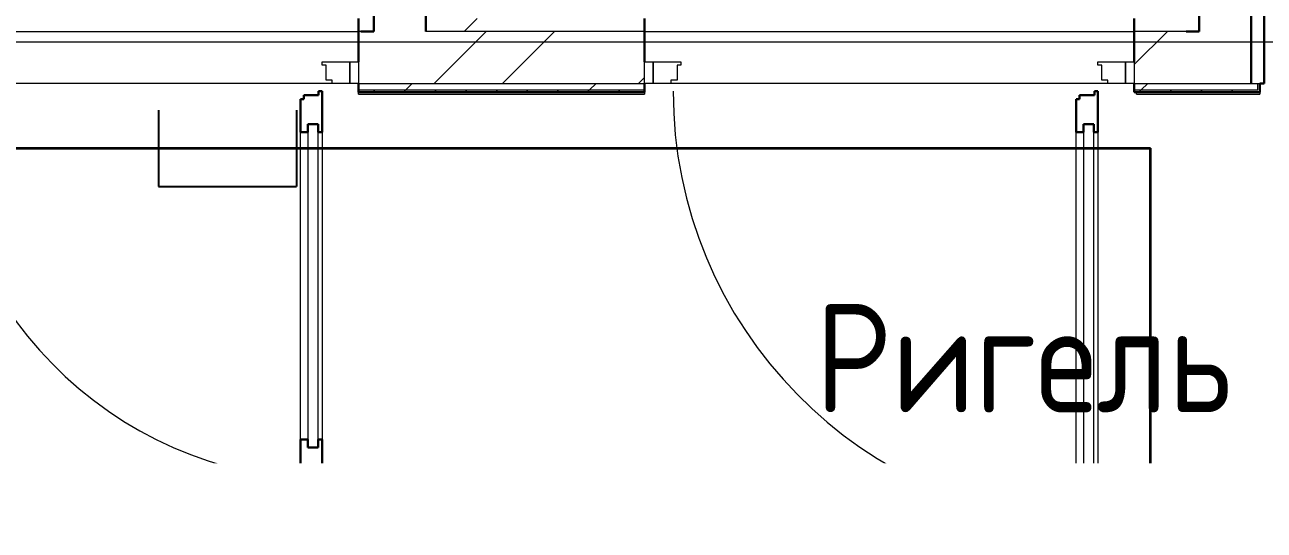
# Model space of a CAD drawing. Header units: millimetres. Extents: x -259793 to 503324, y -44556 to 93494.
# Drawn here: x 151416 to 154276, y -12862 to -11695 of the extents above; entities that cross this region are included whole.
import ezdxf
from ezdxf import colors
from ezdxf.entities.mleader import LeaderData, LeaderLine
from ezdxf.math import Vec2, Vec3

# ---------------------------------------------------------------- set-up
doc = ezdxf.new("R2010")
doc.units = ezdxf.units.MM
doc.linetypes.add('ADSK_Сверху', pattern=[450, 300, -150])
doc.layers.add('PDF _06 ТВ кабель эфирный', color=5, linetype='Continuous')
for name, color, linetype, lineweight in [('RC-Выноски', 7, 'Continuous', 0), ('Аннотация', 7, 'Continuous', 18), ('Двери', 252, 'Continuous', 9), ('Линии', 7, 'Continuous', 9), ('Ограждение', 252, 'Continuous', 9), ('Перекрытие', 252, 'Continuous', 18), ('Стены наружные', 7, 'Continuous', 18), ('Стены штриховка', 7, 'Continuous', 9)]:
    doc.layers.add(name, color=color, linetype=linetype, lineweight=lineweight)
doc.layers.add('Двери открывание', color=7, linetype='Continuous', lineweight=9, true_color=0xc0c0c0)
doc.styles.add('GOST Common_2', font='', dxfattribs={"width": 0.9, "height": 250})
doc.styles.add('Mipgost_5', font='', dxfattribs={"height": 250})
doc.styles.get('GOST Common_2').set_extended_font_data('GOST type B')
doc.styles.get('Mipgost_5').set_extended_font_data('Mipgost')

# ---------------------------------------------------------------- blocks, each defined once
blk = doc.blocks.new('2 этаж')
at = {"layer": 'Двери', "color": 251, "true_color": 0x636466}
for p, q in [((152092, -10184.3), (152156, -10184.3)), ((152092, -10192.3), (152092, -10184.3)), ((152101, -10192.3), (152092, -10192.3)), ((152101, -10226.3), (152101, -10192.3)), ((152156, -10184.3), (152176, -10184.3)), ((152156, -10234.3), (152156, -10184.3)), ((152156, -10184.3), (152156, -10234.3)), ((152176, -10184.3), (152176, -10234.3)), ((152836, -10184.3), (152856, -10184.3)), ((152836, -10234.3), (152836, -10184.3)), ((152856, -10184.3), (152856, -10234.3)), ((152856, -10184.3), (152920, -10184.3)), ((152856, -10234.3), (152856, -10184.3)), ((152911, -10192.3), (152911, -10226.3)), ((152920, -10192.3), (152911, -10192.3)), ((152920, -10184.3), (152920, -10192.3)), ((153882, -10184.3), (153946, -10184.3)), ((153882, -10192.3), (153882, -10184.3)), ((153891, -10192.3), (153882, -10192.3)), ((153891, -10226.3), (153891, -10192.3)), ((153946, -10184.3), (153966, -10184.3)), ((153946, -10234.3), (153946, -10184.3)), ((153946, -10184.3), (153946, -10234.3)), ((153966, -10184.3), (153966, -10234.3)), ((152115, -10226.3), (152101, -10226.3)), ((152115, -10234.3), (152115, -10226.3)), ((152156, -10234.3), (152115, -10234.3)), ((152176, -10234.3), (152156, -10234.3)), ((152856, -10234.3), (152836, -10234.3)), ((152897, -10234.3), (152856, -10234.3)), ((152897, -10226.3), (152897, -10234.3)), ((152911, -10226.3), (152897, -10226.3)), ((153905, -10226.3), (153891, -10226.3)), ((153905, -10234.3), (153905, -10226.3)), ((153946, -10234.3), (153905, -10234.3)), ((153966, -10234.3), (153946, -10234.3)), ((152042, -11056.3), (152042, -10346.3)), ((152059, -10328.3), (152059, -11074.3)), ((152083, -10328.3), (152059, -10328.3)), ((152083, -11074.3), (152083, -10328.3)), ((152092, -10346.3), (152092, -11056.3)), ((153832, -11156.3), (153832, -10346.3)), ((153849, -10328.3), (153849, -11174.3)), ((153873, -10328.3), (153849, -10328.3)), ((153873, -11174.3), (153873, -10328.3)), ((153882, -10346.3), (153882, -11156.3)), ((152059, -11074.3), (152083, -11074.3)), ((153849, -11174.3), (153873, -11174.3))]:
    blk.add_line(p, q, dxfattribs=at)
at = {"layer": 'Двери', "color": 251, "lineweight": 30, "true_color": 0x636466}
for p, q in [((152050, -10270.3), (152050, -10261.3)), ((152050, -10261.3), (152084, -10261.3)), ((152084, -10252.3), (152092, -10252.3)), ((152084, -10261.3), (152084, -10252.3)), ((152092, -10252.3), (152092, -10346.3)), ((153840, -10270.3), (153840, -10261.3)), ((153840, -10261.3), (153874, -10261.3)), ((153874, -10252.3), (153882, -10252.3)), ((153874, -10261.3), (153874, -10252.3)), ((153882, -10252.3), (153882, -10346.3)), ((152042, -10270.3), (152050, -10270.3)), ((152042, -10346.3), (152042, -10270.3)), ((153832, -10270.3), (153840, -10270.3)), ((153832, -10346.3), (153832, -10270.3)), ((152042, -10346.3), (152059, -10346.3)), ((152059, -10346.3), (152059, -10328.3)), ((152059, -10328.3), (152083, -10328.3)), ((152083, -10328.3), (152083, -10346.3)), ((152083, -10346.3), (152092, -10346.3)), ((153832, -10346.3), (153849, -10346.3)), ((153849, -10346.3), (153849, -10328.3)), ((153849, -10328.3), (153873, -10328.3)), ((153873, -10328.3), (153873, -10346.3)), ((153873, -10346.3), (153882, -10346.3)), ((152042, -11132.3), (152042, -11056.3)), ((152042, -11056.3), (152059, -11056.3)), ((152059, -11056.3), (152059, -11074.3)), ((152083, -11056.3), (152092, -11056.3)), ((152083, -11074.3), (152083, -11056.3)), ((152092, -11056.3), (152092, -11150.3)), ((152059, -11074.3), (152083, -11074.3)), ((152050, -11132.3), (152042, -11132.3)), ((152050, -11141.3), (152050, -11132.3)), ((152084, -11141.3), (152050, -11141.3)), ((152084, -11150.3), (152084, -11141.3)), ((152092, -11150.3), (152084, -11150.3)), ((153832, -11232.3), (153832, -11156.3)), ((153832, -11156.3), (153849, -11156.3)), ((153849, -11156.3), (153849, -11174.3)), ((153849, -11174.3), (153873, -11174.3)), ((153873, -11156.3), (153882, -11156.3)), ((153873, -11174.3), (153873, -11156.3)), ((153882, -11156.3), (153882, -11250.3)), ((153224, -11237.3), (153190, -11237.3)), ((153190, -11237.3), (153190, -11246.3)), ((153232, -11228.3), (153224, -11228.3)), ((153224, -11228.3), (153224, -11237.3)), ((153232, -11322.3), (153232, -11228.3)), ((153840, -11232.3), (153832, -11232.3)), ((153840, -11241.3), (153840, -11232.3)), ((153190, -11246.3), (153182, -11246.3)), ((153182, -11246.3), (153182, -11322.3)), ((153874, -11241.3), (153840, -11241.3)), ((153874, -11250.3), (153874, -11241.3)), ((153882, -11250.3), (153874, -11250.3))]:
    blk.add_line(p, q, dxfattribs=at)
at = {"layer": 'Двери открывание', "color": 251, "true_color": 0x636466}
for centre, radius, start, end in [((152110, -10252.3), 898, 180, 268.8515), ((153900, -10252.3), 998, 180, 268.9666), ((153250, -12226.3), 998, 91.0334, 180)]:
    blk.add_arc(centre, radius, start, end, dxfattribs=at)
at = {"layer": 'Линии', "color": 251, "linetype": 'ADSK_Сверху', "ltscale": 100, "true_color": 0x636466}
blk.add_line((161881, -10139.3), (151061, -10139.3), dxfattribs=at)
at = {"layer": 'Ограждение', "color": 251, "true_color": 0x636466}
for p, q in [((152176, -10259.3), (152176, -10254.3)), ((152176, -10259.3), (152836, -10259.3)), ((152836, -10254.3), (152836, -10259.3)), ((153971, -10259.3), (153971, -10254.2)), ((153971, -10259.3), (154256, -10259.3)), ((154256, -10254.3), (154256, -10259.3))]:
    blk.add_line(p, q, dxfattribs=at)
at = {"layer": 'Перекрытие', "color": 251, "ltscale": 100, "true_color": 0x636466}
blk.add_line((151146, -10114.3), (152176, -10114.3), dxfattribs=at)
at = {"layer": 'Стены наружные', "color": 251, "lineweight": 30, "true_color": 0x636466}
for p, q in [((154116, -3839.3), (154116, -10114.3)), ((154236, -10234.3), (154236, -4014.3)), ((152211, -8344.3), (152211, -10114.3)), ((152331, -10114.3), (152331, -8384.3)), ((154236, -9574.3), (154236, -10234.3)), ((154266, -10234.3), (154266, -9574.3)), ((152176, -10084.3), (152176, -10184.3)), ((152836, -10184.3), (152836, -10084.3)), ((153966, -10084.3), (153966, -10184.3)), ((152211, -10114.3), (152181, -10114.3)), ((154116, -10114.3), (154086, -10114.3)), ((152176, -10234.3), (152176, -10254.3)), ((152836, -10254.3), (152836, -10234.3)), ((153966, -10234.3), (153966, -10254.3)), ((154256, -10234.3), (154266, -10234.3)), ((154256, -10254.3), (154256, -10234.3)), ((152176, -10254.3), (152836, -10254.3)), ((153966, -10254.3), (154256, -10254.3))]:
    blk.add_line(p, q, dxfattribs=at)
at = {"layer": 'Стены наружные', "color": 251, "linetype": 'Continuous', "lineweight": 9, "true_color": 0x636466}
for p, q in [((152420, -10114.3), (152450, -10084.3)), ((152350.9, -10234.3), (152470.9, -10114.3)), ((152508.1, -10234.3), (152628.1, -10114.3)), ((153966, -10190.7), (154042.5, -10114.3)), ((152285, -10249.3), (152300, -10234.3)), ((152709.3, -10249.3), (152724.3, -10234.3)), ((152822.4, -10234.3), (152836, -10220.6)), ((153982.1, -10249.3), (153997.1, -10234.3)), ((152209.3, -10254.3), (152214.3, -10249.3)), ((152280, -10254.3), (152285, -10249.3)), ((152350.7, -10254.3), (152355.7, -10249.3)), ((152421.4, -10254.3), (152426.4, -10249.3)), ((152492.1, -10254.3), (152497.1, -10249.3)), ((152562.8, -10254.3), (152567.8, -10249.3)), ((152633.6, -10254.3), (152638.6, -10249.3)), ((152704.3, -10254.3), (152709.3, -10249.3)), ((152775, -10254.3), (152780, -10249.3)), ((153977.1, -10254.3), (153982.1, -10249.3)), ((154047.8, -10254.3), (154052.8, -10249.3)), ((154118.5, -10254.3), (154123.5, -10249.3)), ((154189.2, -10254.3), (154194.2, -10249.3))]:
    blk.add_line(p, q, dxfattribs=at)
at = {"layer": 'Стены наружные', "color": 251, "true_color": 0x636466}
for p, q in [((151146, -10114.3), (152176, -10114.3)), ((152836, -10114.3), (153966, -10114.3)), ((152115, -10234.3), (151207, -10234.3)), ((153905, -10234.3), (152897, -10234.3))]:
    blk.add_line(p, q, dxfattribs=at)
at = {"layer": 'Стены штриховка', "color": 251, "true_color": 0x636466}
for p, q in [((152181, -10114.3), (152176, -10114.3)), ((152836, -10114.3), (152331, -10114.3)), ((154086, -10114.3), (153966, -10114.3)), ((152176, -10234.3), (152836, -10234.3)), ((153966, -10234.3), (154256, -10234.3)), ((154251, -10249.3), (154251, -10234.3)), ((152176, -10249.3), (152836, -10249.3)), ((153966, -10249.3), (154251, -10249.3))]:
    blk.add_line(p, q, dxfattribs=at)
at = {"layer": 'Аннотация', "color": 251, "true_color": 0x636466, "style": 'GOST Common_2', "width": 0.9}
blk.add_text('Ригель', height=250, dxfattribs=at).set_placement((153229.5, -10993.5))

msp = doc.modelspace()

# ---------------------------------------------------------------- linework, layer by layer
at = {"layer": 'PDF _06 ТВ кабель эфирный', "color": 104, "lineweight": 35}
for p in [(148016.21938, -11980.39832), (154013.44698, -18843.72837)]:
    msp.add_line(p, (154013.44698, -11980.39832), dxfattribs=at)
at = {"layer": 'PDF _06 ТВ кабель эфирный', "color": 0, "lineweight": 25}
msp.add_line((151724.24353, -12068.58246), (152042.89312, -12068.58246), dxfattribs=at)
for points in [[(151724.24353, -11892.21417), (151724.24353, -11980.39832)], [(152042.89312, -11892.21417), (152042.89312, -11980.39832)], [(151724.24353, -11980.39832), (151724.24353, -12068.58246)], [(152042.89312, -11980.39832), (152042.89312, -12068.58246)]]:
    msp.add_lwpolyline(points, dxfattribs=at)

# ---------------------------------------------------------------- block references
msp.add_blockref('2 этаж', (10, -1596.55941))

# ---------------------------------------------------------------- next in the draw order: leaders
at = {"layer": 'RC-Выноски', "lineweight": 5}
ml = msp.add_multileader_mtext('Standard', dxfattribs=at)
ml.set_content('АЛ2.4', color=256, style='Mipgost_5')
ml.set_leader_properties()
ml.build(insert=Vec2(0, 0))
ml.multileader.update_dxf_attribs({"has_text_frame": 1, "text_left_attachment_type": 6, "text_right_attachment_type": 6, "dogleg_length": 2, "arrow_head_size": 404, "scale": 100})
ctx = ml.context
ctx.base_point, ctx.scale, ctx.char_height, ctx.arrow_head_size, ctx.landing_gap_size, ctx.plane_origin = Vec3(149905.38979, -13136.66787), 100, 252.5, 404, 101, Vec3(-328574.30659, -457623.10985)
ctx.left_attachment, ctx.right_attachment = 6, 6
notes = []
notes.append((ctx, [(1, (1, 1, 0), (151024.32551, -13136.66787), (-1, 0), 202, [(0, [(151024.32551, -11980.39832)], 0, [])])]))
ctx.mtext.insert, ctx.mtext.width, ctx.mtext.flow_direction = Vec3(150006.38979, -12833.66787), 716.1982143, 5
ctx.mtext.has_bg_fill, ctx.mtext.bg_color, ctx.mtext.bg_scale_factor, ctx.mtext.bg_transparency, ctx.mtext.use_window_bg_color = 1, -1027028792, 1.5, 0, 1
for ctx, leaders in notes:
    for number, flags, end, landing, length, lines in leaders:
        leader = LeaderData()
        leader.index, (leader.has_last_leader_line, leader.has_dogleg_vector, leader.attachment_direction) = number, flags
        leader.last_leader_point, leader.dogleg_vector, leader.dogleg_length = Vec3(end), Vec3(landing), length
        for number, points, colour, breaks in lines:
            line = LeaderLine()
            line.index, line.vertices, line.color, line.breaks = number, Vec3.list(points), colors.encode_raw_color(colour), breaks
            leader.lines.append(line)
        ctx.leaders.append(leader)

doc.saveas('drawing.dxf')
